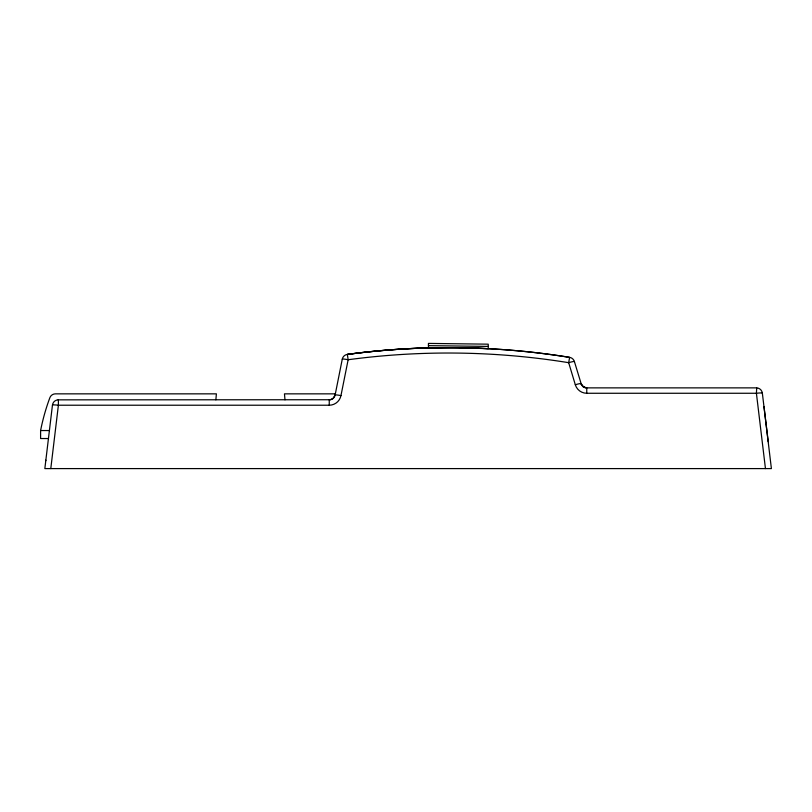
<?xml version="1.0" encoding="UTF-8"?>
<svg xmlns="http://www.w3.org/2000/svg" width="812" height="812" viewBox="0 0 812 812"><rect width="100%" height="100%" fill="white"/><g stroke="black" fill="none" stroke-linecap="round" stroke-linejoin="round"><path stroke-width="1.22" d="M215.87 399.829L216.388 393.85L55.46 393.85A5.978 5.978 0 0 0 49.847 397.748A210.927 210.927 0 0 0 40.6 430.543L40.6 438.531L48.446 438.531M50.791 468.595L58.393 405.218L58.393 399.829A5.978 5.978 0 0 0 52.455 405.097L44.843 468.595L771.4 468.595L762.346 393.14A5.978 5.978 0 0 0 756.408 387.872L586.761 387.872L583.249 386.725L581.402 384.543L574.399 361.543A5.978 5.978 0 0 0 569.628 357.361A755.952 752.338 0 0 0 347.353 354.397A5.978 5.978 0 0 0 342.278 359.148L335.112 395.018L332.961 398.54L330.291 399.737L58.088 399.849M45.776 460.749L45.858 460.12M52.455 405.097A5.978 0.589 6.8 0 1 58.393 405.218L329.246 405.218A11.977 11.916 0 0 0 340.959 395.606L348.145 359.736L347.363 354.418A759.514 759.514 0 0 1 569.628 357.361L568.674 362.68L575.312 384.746A5.978 0.568 -16.7 0 1 581.037 383.609A5.978 5.978 0 0 0 585.493 387.73M575.312 384.746A11.967 11.906 0 0 0 586.761 393.272L756.408 393.262A5.978 0.589 -6.8 0 1 762.346 393.14M335.346 393.85L284.464 393.85L284.992 399.829M40.6 430.543L49.41 430.543M428.431 345.648L488.235 346.419M756.713 387.892L756.408 393.262L765.452 468.595M581.037 383.609L583.331 386.786A5.897 5.785 0 0 0 586.761 387.872L586.761 393.262M763.98 406.518L768.203 441.687M329.246 405.218L329.246 399.829A5.978 5.978 0 0 0 335.112 395.018A5.978 0.579 11.3 0 1 340.969 395.606M574.399 361.543A5.978 0.568 -16.7 0 0 568.674 362.68A749.943 746.299 0 0 0 348.145 359.736A5.978 0.579 11.3 0 0 342.278 359.148M347.353 354.397A755.931 752.318 0 0 1 429.345 347.871M428.492 347.901L428.431 343.405L488.235 344.176L488.235 348.683L458.313 347.698L428.492 347.901"/></g></svg>
